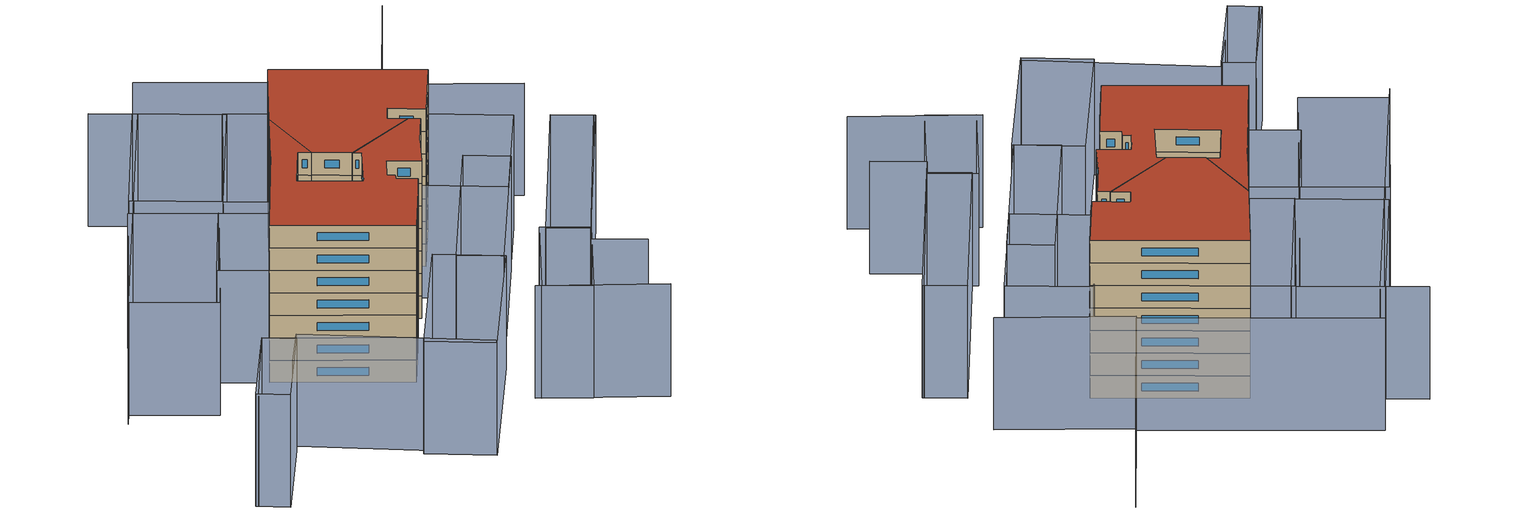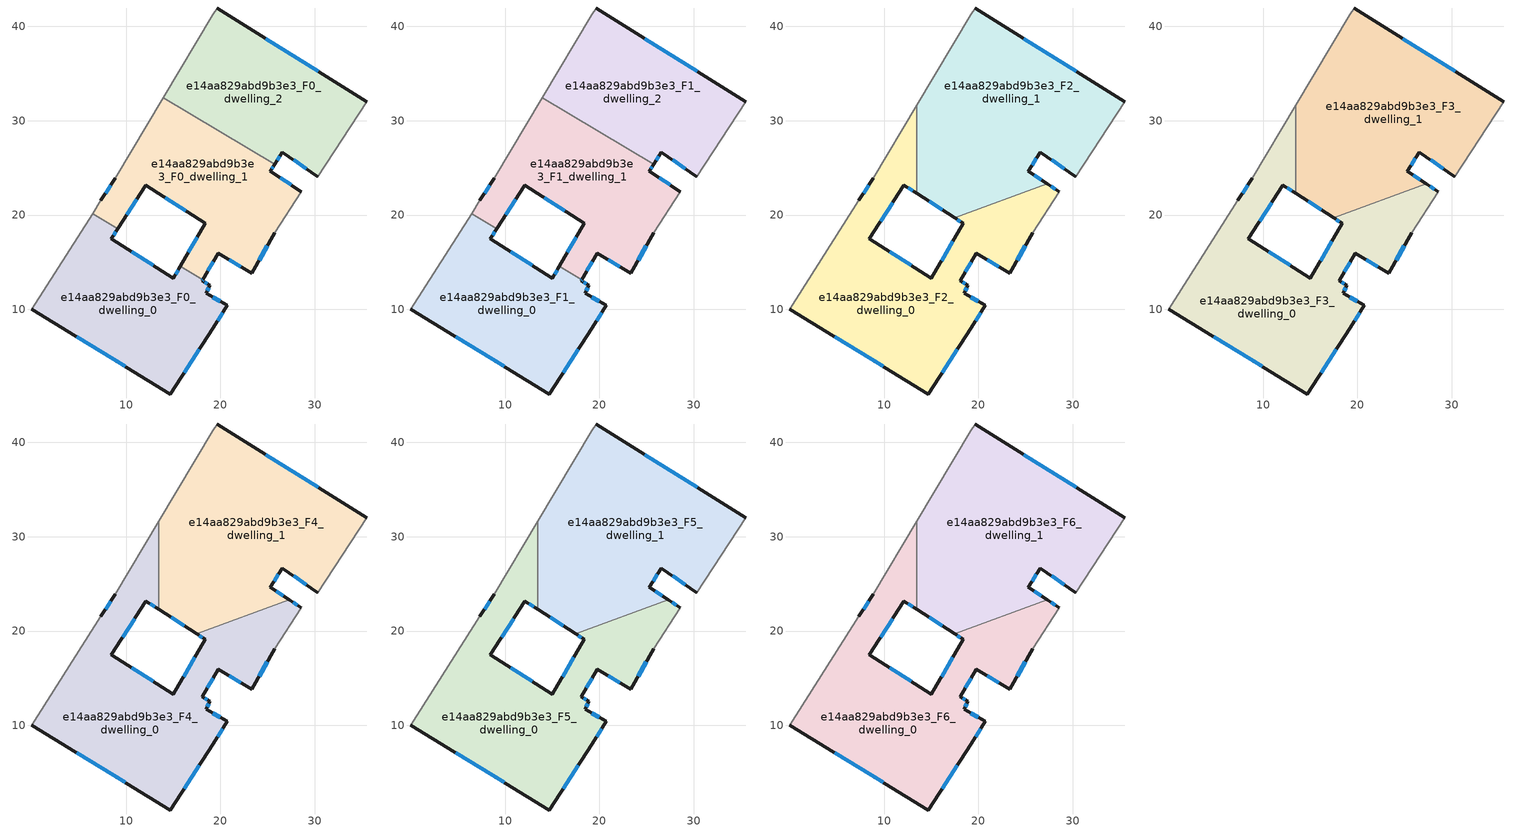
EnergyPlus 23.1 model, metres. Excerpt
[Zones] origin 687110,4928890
e14aa829abd9b3e3_F0_dwelling_0
 floor ground (EU_floor_Construction): 18.13,13.16 18.06,13.04 18.89,12.58 18.47,11.72 20.72,10.43 19.22,8.04 14.7,1.04 0.01,10.03 6.45,20.16 9.13,18.55 8.45,17.51 14.99,13.28 15.75,14.58 z0
 wall outside (EU_wall_Construction): 0.01,10.03 14.7,1.04 19.22,8.04 20.72,10.43 18.47,11.72 18.89,12.58 18.06,13.04 18.13,13.16 / 15.75,14.58 14.99,13.28 8.45,17.51 9.13,18.55 z0:3
 wall adiabatic (EU_wall_Construction): 6.45,20.16 0.01,10.03 z0:3
 wall to e14aa829abd9b3e3_F0_dwelling_1 (EU_wall_Construction): 9.13,18.55 6.45,20.16 / 18.13,13.16 15.75,14.59 z0:3
 window (EU_Window_Construction): 19.99,10.85 19.21,11.3 / 19.71,8.82 20.24,9.65 / 16.17,3.32 17.76,5.76 / 4.79,7.11 9.92,3.96 / 8.67,17.85 8.91,18.21 / 12.87,14.65 10.58,16.13 / 15.51,14.16 15.24,13.7 / 18.08,13.08 18.1,13.12 / 18.62,12.73 18.32,12.89 / 18.61,12 18.75,12.3 z0.98:2.02
e14aa829abd9b3e3_F0_dwelling_1
 floor ground (EU_floor_Construction): 25.74,25.38 25.28,24.64 28.56,22.49 25.74,18.15 23.32,13.81 19.78,15.96 18.13,13.16 15.75,14.58 18.39,19.12 12.1,23.17 9.13,18.55 6.45,20.16 7.33,21.55 8.86,23.92 13.96,32.43 z0
 wall outside (EU_wall_Construction): 18.13,13.16 19.78,15.96 23.32,13.81 25.74,18.15 / 9.13,18.55 12.1,23.17 18.39,19.12 15.75,14.58 / 8.86,23.92 7.33,21.55 / 28.56,22.49 25.28,24.64 25.74,25.38 z0:3
 wall adiabatic (EU_wall_Construction): 7.33,21.55 6.45,20.16 / 13.96,32.43 8.86,23.92 / 25.74,18.15 28.56,22.49 z0:3
 wall to e14aa829abd9b3e3_F0_dwelling_2 (EU_wall_Construction): 25.74,25.38 13.96,32.43 z0:3
 window (EU_Window_Construction): 24.11,15.22 24.96,16.74 / 20.93,15.26 22.17,14.51 / 18.66,14.07 19.24,15.05 / 17.53,17.64 16.61,16.06 / 14.15,21.85 16.34,20.44 / 10.1,20.05 11.14,21.67 / 8.37,23.15 7.83,22.32 / 25.42,24.88 25.59,25.14 / 27.49,23.19 26.34,23.94 z0.98:2.02
e14aa829abd9b3e3_F0_dwelling_2
 floor ground (EU_floor_Construction): 35.51,32 30.31,24.08 26.55,26.68 25.74,25.38 13.96,32.43 19.2,41.2 19.66,41.94 z0
 wall outside (EU_wall_Construction): 35.51,32 19.66,41.94 / 25.74,25.38 26.55,26.68 30.31,24.08 z0:3
 wall adiabatic (EU_wall_Construction): 19.66,41.94 19.2,41.2 13.96,32.43 / 30.31,24.08 35.51,32 z0:3
 window (EU_Window_Construction): 30.35,35.23 24.81,38.71 / 27.77,25.83 29.08,24.92 / 26,25.8 26.28,26.26 z0.98:2.02
e14aa829abd9b3e3_F1_dwelling_0
 floor to e14aa829abd9b3e3_F0_dwelling_0 (EU_floor_Construction): 18.13,13.16 18.05,13.04 18.88,12.58 18.47,11.72 20.72,10.43 19.22,8.04 14.7,1.04 0,10.03 6.45,20.16 9.13,18.55 8.45,17.51 14.99,13.28 15.75,14.58 z3
 wall outside (EU_wall_Construction): 0.01,10.03 14.7,1.04 19.22,8.04 20.72,10.43 18.47,11.72 18.89,12.58 18.06,13.04 18.13,13.16 / 15.75,14.58 14.99,13.28 8.45,17.51 9.13,18.55 z3:6
 wall adiabatic (EU_wall_Construction): 6.45,20.16 0.01,10.03 z3:6
 wall to e14aa829abd9b3e3_F1_dwelling_1 (EU_wall_Construction): 9.13,18.55 6.45,20.16 / 18.13,13.16 15.75,14.59 z3:6
 window (EU_Window_Construction): 19.99,10.85 19.21,11.3 / 19.71,8.82 20.24,9.65 / 16.17,3.32 17.76,5.76 / 4.79,7.11 9.92,3.96 / 8.67,17.85 8.91,18.21 / 12.87,14.65 10.58,16.13 / 15.51,14.16 15.24,13.7 / 18.08,13.08 18.1,13.12 / 18.62,12.73 18.32,12.89 / 18.61,12 18.75,12.3 z3.98:5.02
e14aa829abd9b3e3_F1_dwelling_1
 floor to e14aa829abd9b3e3_F0_dwelling_1 (EU_floor_Construction): 25.74,25.38 25.27,24.64 28.55,22.49 25.74,18.15 23.32,13.81 19.77,15.96 18.13,13.16 15.75,14.58 18.38,19.12 12.1,23.17 9.13,18.55 6.45,20.16 7.33,21.55 8.86,23.92 13.96,32.43 z3
 wall outside (EU_wall_Construction): 18.13,13.16 19.78,15.96 23.32,13.81 25.74,18.15 / 9.13,18.55 12.1,23.17 18.39,19.12 15.75,14.58 / 8.86,23.92 7.33,21.55 / 28.56,22.49 25.28,24.64 25.74,25.38 z3:6
 wall adiabatic (EU_wall_Construction): 7.33,21.55 6.45,20.16 / 13.96,32.43 8.86,23.92 / 25.74,18.15 28.56,22.49 z3:6
 wall to e14aa829abd9b3e3_F1_dwelling_2 (EU_wall_Construction): 25.74,25.38 13.96,32.43 z3:6
 window (EU_Window_Construction): 24.11,15.22 24.96,16.74 / 20.93,15.26 22.17,14.51 / 18.66,14.07 19.24,15.05 / 17.53,17.64 16.61,16.06 / 14.15,21.85 16.34,20.44 / 10.1,20.05 11.14,21.67 / 8.37,23.15 7.83,22.32 / 25.42,24.88 25.59,25.14 / 27.49,23.19 26.34,23.94 z3.98:5.02
e14aa829abd9b3e3_F1_dwelling_2
 floor to e14aa829abd9b3e3_F0_dwelling_2 (EU_floor_Construction): 35.5,32 30.3,24.08 26.54,26.68 25.74,25.38 13.96,32.43 19.2,41.2 19.65,41.94 z3
 wall outside (EU_wall_Construction): 35.51,32 19.66,41.94 / 25.74,25.38 26.55,26.68 30.31,24.08 z3:6
 wall adiabatic (EU_wall_Construction): 19.66,41.94 19.2,41.2 13.96,32.43 / 30.31,24.08 35.51,32 z3:6
 window (EU_Window_Construction): 30.35,35.23 24.81,38.71 / 27.77,25.83 29.08,24.92 / 26,25.8 26.28,26.26 z3.98:5.02
e14aa829abd9b3e3_F2_dwelling_0
 floor to e14aa829abd9b3e3_F1_dwelling_0 (EU_floor_Construction): 18.13,13.16 18.05,13.04 18.88,12.58 18.47,11.72 20.72,10.43 19.22,8.04 14.7,1.04 0,10.03 6.45,20.16 9.13,18.55 8.45,17.51 14.99,13.28 15.75,14.58 z6
 floor to e14aa829abd9b3e3_F1_dwelling_1 (EU_floor_Construction): 13.47,31.62 13.47,22.29 12.1,23.17 9.13,18.55 6.45,20.16 7.33,21.55 8.86,23.92 z6; 28.55,22.49 25.74,18.15 23.32,13.81 19.77,15.96 18.13,13.16 15.75,14.58 18.38,19.12 17.47,19.71 27.3,23.31 z6
 wall outside (EU_wall_Construction): 0.01,10.03 14.7,1.04 19.22,8.04 20.72,10.43 18.47,11.72 18.89,12.58 18.06,13.04 19.78,15.96 23.32,13.81 25.74,18.15 / 8.86,23.92 7.33,21.55 / 17.47,19.71 18.39,19.12 14.99,13.28 8.45,17.51 12.1,23.17 13.47,22.29 / 28.56,22.49 27.3,23.31 z6:9
 wall adiabatic (EU_wall_Construction): 7.33,21.55 0.01,10.03 / 13.47,31.62 8.86,23.92 / 25.74,18.15 28.56,22.49 z6:9
 wall to e14aa829abd9b3e3_F2_dwelling_1 (EU_wall_Construction): 13.47,22.29 13.47,31.62 / 27.3,23.31 17.47,19.71 z6:9
 window (EU_Window_Construction): 24.11,15.22 24.96,16.74 / 20.93,15.26 22.17,14.51 / 18.61,13.99 19.22,15.01 / 18.62,12.73 18.32,12.89 / 18.61,12 18.75,12.3 / 19.99,10.85 19.21,11.3 / 19.71,8.82 20.24,9.65 / 16.17,3.32 17.76,5.76 / 4.79,7.11 9.92,3.96 / 8.37,23.15 7.83,22.32 / 12.55,22.88 13.03,22.57 / 9.64,19.35 10.92,21.33 / 12.87,14.65 10.58,16.13 / 17.28,17.22 16.1,15.18 / 17.77,19.52 18.09,19.31 / 28.15,22.76 27.71,23.04 z6.98:8.02
e14aa829abd9b3e3_F2_dwelling_1
 floor to e14aa829abd9b3e3_F1_dwelling_1 (EU_floor_Construction): 25.74,25.38 25.27,24.64 27.3,23.31 17.47,19.71 13.47,22.29 13.47,31.62 13.96,32.43 z6
 floor to e14aa829abd9b3e3_F1_dwelling_2 (EU_floor_Construction): 35.5,32 30.3,24.08 26.54,26.68 25.74,25.38 13.96,32.43 19.2,41.2 19.65,41.94 z6
 wall outside (EU_wall_Construction): 27.3,23.31 25.28,24.64 26.55,26.68 30.31,24.08 / 13.47,22.29 17.47,19.71 / 35.51,32 19.66,41.94 z6:9
 wall adiabatic (EU_wall_Construction): 19.66,41.94 19.2,41.2 13.47,31.62 / 30.31,24.08 35.51,32 z6:9
 window (EU_Window_Construction): 25.69,25.3 26.13,26.02 / 26.64,23.74 25.93,24.21 / 14.77,21.45 16.17,20.55 / 30.35,35.23 24.81,38.71 / 27.77,25.83 29.08,24.92 z6.98:8.02
e14aa829abd9b3e3_F3_dwelling_0
 floor to e14aa829abd9b3e3_F2_dwelling_0 (EU_floor_Construction): 27.3,23.31 28.55,22.49 25.74,18.15 23.32,13.81 19.77,15.96 18.05,13.04 18.88,12.58 18.47,11.72 20.72,10.43 19.22,8.04 14.7,1.04 0,10.03 7.33,21.55 8.86,23.92 13.47,31.62 13.47,22.29 12.1,23.17 8.45,17.51 14.99,13.28 18.38,19.12 17.47,19.71 z9
 wall outside (EU_wall_Construction): 0.01,10.03 14.7,1.04 19.22,8.04 20.72,10.43 18.47,11.72 18.89,12.58 18.06,13.04 19.78,15.96 23.32,13.81 25.74,18.15 / 8.86,23.92 7.33,21.55 / 17.47,19.71 18.39,19.12 14.99,13.28 8.45,17.51 12.1,23.17 13.47,22.29 / 28.56,22.49 27.3,23.31 z9:12
 wall adiabatic (EU_wall_Construction): 7.33,21.55 0.01,10.03 / 13.47,31.62 8.86,23.92 / 25.74,18.15 28.56,22.49 z9:12
 wall to e14aa829abd9b3e3_F3_dwelling_1 (EU_wall_Construction): 13.47,22.29 13.47,31.62 / 27.3,23.31 17.47,19.71 z9:12
 window (EU_Window_Construction): 24.11,15.22 24.96,16.74 / 20.93,15.26 22.17,14.51 / 18.61,13.99 19.22,15.01 / 18.62,12.73 18.32,12.89 / 18.61,12 18.75,12.3 / 19.99,10.85 19.21,11.3 / 19.71,8.82 20.24,9.65 / 16.17,3.32 17.76,5.76 / 4.79,7.11 9.92,3.96 / 8.37,23.15 7.83,22.32 / 12.55,22.88 13.03,22.57 / 9.64,19.35 10.92,21.33 / 12.87,14.65 10.58,16.13 / 17.28,17.22 16.1,15.18 / 17.77,19.52 18.09,19.31 / 28.15,22.76 27.71,23.04 z9.98:11.02
e14aa829abd9b3e3_F3_dwelling_1
 floor to e14aa829abd9b3e3_F2_dwelling_1 (EU_floor_Construction): 35.5,32 30.3,24.08 26.54,26.68 25.27,24.64 27.3,23.31 17.47,19.71 13.47,22.29 13.47,31.62 19.2,41.2 19.65,41.94 z9
 wall outside (EU_wall_Construction): 27.3,23.31 25.28,24.64 26.55,26.68 30.31,24.08 / 13.47,22.29 17.47,19.71 / 35.51,32 19.66,41.94 z9:12
 wall adiabatic (EU_wall_Construction): 19.66,41.94 19.2,41.2 13.47,31.62 / 30.31,24.08 35.51,32 z9:12
 window (EU_Window_Construction): 25.69,25.3 26.13,26.02 / 26.64,23.74 25.93,24.21 / 14.77,21.45 16.17,20.55 / 30.35,35.23 24.81,38.71 / 27.77,25.83 29.08,24.92 z9.98:11.02
e14aa829abd9b3e3_F4_dwelling_0
 floor to e14aa829abd9b3e3_F3_dwelling_0 (EU_floor_Construction): 27.3,23.31 28.55,22.49 25.74,18.15 23.32,13.81 19.77,15.96 18.05,13.04 18.88,12.58 18.47,11.72 20.72,10.43 19.22,8.04 14.7,1.04 0,10.03 7.33,21.55 8.86,23.92 13.47,31.62 13.47,22.29 12.1,23.17 8.45,17.51 14.99,13.28 18.38,19.12 17.47,19.71 z12
 wall outside (EU_wall_Construction): 0.01,10.03 14.7,1.04 19.22,8.04 20.72,10.43 18.47,11.72 18.89,12.58 18.06,13.04 19.78,15.96 23.32,13.81 25.74,18.15 / 8.86,23.92 7.33,21.55 / 17.47,19.71 18.39,19.12 14.99,13.28 8.45,17.51 12.1,23.17 13.47,22.29 / 28.56,22.49 27.3,23.31 z12:15
 wall adiabatic (EU_wall_Construction): 7.33,21.55 0.01,10.03 / 13.47,31.62 8.86,23.92 / 25.74,18.15 28.56,22.49 z12:15
 wall to e14aa829abd9b3e3_F4_dwelling_1 (EU_wall_Construction): 13.47,22.29 13.47,31.62 / 27.3,23.31 17.47,19.71 z12:15
 window (EU_Window_Construction): 24.11,15.22 24.96,16.74 / 20.93,15.26 22.17,14.51 / 18.61,13.99 19.22,15.01 / 18.62,12.73 18.32,12.89 / 18.61,12 18.75,12.3 / 19.99,10.85 19.21,11.3 / 19.71,8.82 20.24,9.65 / 16.17,3.32 17.76,5.76 / 4.79,7.11 9.92,3.96 / 8.37,23.15 7.83,22.32 / 12.55,22.88 13.03,22.57 / 9.64,19.35 10.92,21.33 / 12.87,14.65 10.58,16.13 / 17.28,17.22 16.1,15.18 / 17.77,19.52 18.09,19.31 / 28.15,22.76 27.71,23.04 z12.98:14.02
e14aa829abd9b3e3_F4_dwelling_1
 floor to e14aa829abd9b3e3_F3_dwelling_1 (EU_floor_Construction): 35.5,32 30.3,24.08 26.54,26.68 25.27,24.64 27.3,23.31 17.47,19.71 13.47,22.29 13.47,31.62 19.2,41.2 19.65,41.94 z12
 wall outside (EU_wall_Construction): 27.3,23.31 25.28,24.64 26.55,26.68 30.31,24.08 / 13.47,22.29 17.47,19.71 / 35.51,32 19.66,41.94 z12:15
 wall adiabatic (EU_wall_Construction): 19.66,41.94 19.2,41.2 13.47,31.62 / 30.31,24.08 35.51,32 z12:15
 window (EU_Window_Construction): 25.69,25.3 26.13,26.02 / 26.64,23.74 25.93,24.21 / 14.77,21.45 16.17,20.55 / 30.35,35.23 24.81,38.71 / 27.77,25.83 29.08,24.92 z12.98:14.02
e14aa829abd9b3e3_F5_dwelling_0
 floor to e14aa829abd9b3e3_F4_dwelling_0 (EU_floor_Construction): 27.3,23.31 28.55,22.49 25.74,18.15 23.32,13.81 19.77,15.96 18.05,13.04 18.88,12.58 18.47,11.72 20.72,10.43 19.22,8.04 14.7,1.04 0,10.03 7.33,21.55 8.86,23.92 13.47,31.62 13.47,22.29 12.1,23.17 8.45,17.51 14.99,13.28 18.38,19.12 17.47,19.71 z15
 wall outside (EU_wall_Construction): 0.01,10.03 14.7,1.04 19.22,8.04 20.72,10.43 18.47,11.72 18.89,12.58 18.06,13.04 19.78,15.96 23.32,13.81 25.74,18.15 / 8.86,23.92 7.33,21.55 / 17.47,19.71 18.39,19.12 14.99,13.28 8.45,17.51 12.1,23.17 13.47,22.29 / 28.56,22.49 27.3,23.31 z15:18
 wall adiabatic (EU_wall_Construction): 7.33,21.55 0.01,10.03 / 13.47,31.62 8.86,23.92 / 25.74,18.15 28.56,22.49 z15:18
 wall to e14aa829abd9b3e3_F5_dwelling_1 (EU_wall_Construction): 13.47,22.29 13.47,31.62 / 27.3,23.31 17.47,19.71 z15:18
 window (EU_Window_Construction): 24.11,15.22 24.96,16.74 / 20.93,15.26 22.17,14.51 / 18.61,13.99 19.22,15.01 / 18.62,12.73 18.32,12.89 / 18.61,12 18.75,12.3 / 19.99,10.85 19.21,11.3 / 19.71,8.82 20.24,9.65 / 16.17,3.32 17.76,5.76 / 4.79,7.11 9.92,3.96 / 8.37,23.15 7.83,22.32 / 12.55,22.88 13.03,22.57 / 9.64,19.35 10.92,21.33 / 12.87,14.65 10.58,16.13 / 17.28,17.22 16.1,15.18 / 17.77,19.52 18.09,19.31 / 28.15,22.76 27.71,23.04 z15.98:17.02
e14aa829abd9b3e3_F5_dwelling_1
 floor to e14aa829abd9b3e3_F4_dwelling_1 (EU_floor_Construction): 35.5,32 30.3,24.08 26.54,26.68 25.27,24.64 27.3,23.31 17.47,19.71 13.47,22.29 13.47,31.62 19.2,41.2 19.65,41.94 z15
 wall outside (EU_wall_Construction): 27.3,23.31 25.28,24.64 26.55,26.68 30.31,24.08 / 13.47,22.29 17.47,19.71 / 35.51,32 19.66,41.94 z15:18
 wall adiabatic (EU_wall_Construction): 19.66,41.94 19.2,41.2 13.47,31.62 / 30.31,24.08 35.51,32 z15:18
 window (EU_Window_Construction): 25.69,25.3 26.13,26.02 / 26.64,23.74 25.93,24.21 / 14.77,21.45 16.17,20.55 / 30.35,35.23 24.81,38.71 / 27.77,25.83 29.08,24.92 z15.98:17.02
e14aa829abd9b3e3_F6_dwelling_0
 floor to e14aa829abd9b3e3_F5_dwelling_0 (EU_floor_Construction): 27.3,23.31 28.55,22.49 25.74,18.15 23.32,13.81 19.77,15.96 18.05,13.04 18.88,12.58 18.47,11.72 20.72,10.43 19.22,8.04 14.7,1.04 0,10.03 7.33,21.55 8.86,23.92 13.47,31.62 13.47,22.29 12.1,23.17 8.45,17.51 14.99,13.28 18.38,19.12 17.47,19.71 z18
 wall outside (EU_wall_Construction): 0.01,10.03 14.7,1.04 19.22,8.04 20.72,10.43 18.47,11.72 18.89,12.58 18.06,13.04 19.78,15.96 23.32,13.81 25.74,18.15 / 8.86,23.92 7.33,21.55 / 17.47,19.71 18.39,19.12 14.99,13.28 8.45,17.51 12.1,23.17 13.47,22.29 / 28.56,22.49 27.3,23.31 z18:21
 wall adiabatic (EU_wall_Construction): 7.33,21.55 0.01,10.03 / 13.47,31.62 8.86,23.92 / 25.74,18.15 28.56,22.49 z18:21
 wall to e14aa829abd9b3e3_F6_dwelling_1 (EU_wall_Construction): 13.47,22.29 13.47,31.62 / 27.3,23.31 17.47,19.71 z18:21
 window (EU_Window_Construction): 24.11,15.22 24.96,16.74 / 20.93,15.26 22.17,14.51 / 18.61,13.99 19.22,15.01 / 18.62,12.73 18.32,12.89 / 18.61,12 18.75,12.3 / 19.99,10.85 19.21,11.3 / 19.71,8.82 20.24,9.65 / 16.17,3.32 17.76,5.76 / 4.79,7.11 9.92,3.96 / 8.37,23.15 7.83,22.32 / 12.55,22.88 13.03,22.57 / 9.64,19.35 10.92,21.33 / 12.87,14.65 10.58,16.13 / 17.28,17.22 16.1,15.18 / 17.77,19.52 18.09,19.31 / 28.15,22.76 27.71,23.04 z18.98:20.02
 roof outside (EU_roof_Construction): 19.22,8.04 20.72,10.43 18.47,11.72 18.89,12.58 18.06,13.04 19.78,15.96 23.32,13.81 25.74,18.15 28.56,22.49 27.3,23.31 17.47,19.71 18.39,19.12 14.99,13.28 8.45,17.51 12.1,23.17 13.47,22.29 13.47,31.62 8.86,23.92 7.33,21.55 0.01,10.03 14.7,1.04 z21
e14aa829abd9b3e3_F6_dwelling_1
 floor to e14aa829abd9b3e3_F5_dwelling_1 (EU_floor_Construction): 35.5,32 30.3,24.08 26.54,26.68 25.27,24.64 27.3,23.31 17.47,19.71 13.47,22.29 13.47,31.62 19.2,41.2 19.65,41.94 z18
 wall outside (EU_wall_Construction): 27.3,23.31 25.28,24.64 26.55,26.68 30.31,24.08 / 13.47,22.29 17.47,19.71 / 35.51,32 19.66,41.94 z18:21
 wall adiabatic (EU_wall_Construction): 19.66,41.94 19.2,41.2 13.47,31.62 / 30.31,24.08 35.51,32 z18:21
 window (EU_Window_Construction): 25.69,25.3 26.13,26.02 / 26.64,23.74 25.93,24.21 / 14.77,21.45 16.17,20.55 / 30.35,35.23 24.81,38.71 / 27.77,25.83 29.08,24.92 z18.98:20.02
 roof outside (EU_roof_Construction): 30.31,24.08 35.51,32 19.66,41.94 19.2,41.2 13.47,31.62 13.47,22.29 17.47,19.71 27.3,23.31 25.28,24.64 26.55,26.68 z21
shading: 41.54,-6.91 35.9,-3.32 / 35.9,-3.32 51.83,21.69 / 49.08,32.57 34.79,41.15 / 24.44,-9.42 38.1,-17.37 / -9.08,-9.78 -5.36,-4.59 / -5.36,-4.59 13.64,-18.24 / -9.54,-3.63 -16.57,-14.34 / 1.99,53.14 6.79,50.01 / 6.79,50.01 -19.18,10.24 / 44.77,57.04 34.95,41.38 / 34.95,41.38 10.33,56.81 / 47.57,24.46 52.04,21.56 / 52.04,21.56 37.29,-1.13 / 37.29,-1.13 32.83,1.77 / 32.83,1.77 47.57,24.46 / 43.96,26.69 34.39,12.37 / 34.39,12.37 25.68,18.19 / 25.68,18.19 35.25,32.51 / 35.25,32.51 43.96,26.69 / -16.95,-14.25 -9.24,-3.2 / -9.24,-3.2 -5.88,-5.54 / -5.88,-5.54 -13.6,-16.6 / -13.6,-16.6 -16.95,-14.25 / 6.35,-13.89 18.22,3.32 / 18.22,3.32 25.31,-1.57 / 25.31,-1.57 13.45,-18.78 / 13.45,-18.78 6.35,-13.89 / 37.44,-0.9 30.26,-12.99 / 30.26,-12.99 25.03,-9.88 / 25.03,-9.88 32.22,2.21 / 32.22,2.21 37.44,-0.9 / 38.48,18.49 25.16,-1.47 / 25.16,-1.47 20.5,1.64 / 20.5,1.64 33.82,21.6 / 33.82,21.6 38.48,18.49 / 7.33,21.55 0,10.03 / 0,10.03 -5.15,13.31 / -5.15,13.31 2.18,24.83 / 2.18,24.83 7.33,21.55 / -17.98,12.07 -6.77,30.33 / -6.77,30.33 2.28,24.77 / 2.28,24.77 -8.93,6.51 / -8.93,6.51 -17.98,12.07 / 4.15,26.81 15.15,44.76 / 15.15,44.76 19.87,41.87 / 19.87,41.87 8.86,23.92 / 8.86,23.92 4.15,26.81 / 4.22,26.93 -5.02,32.91 / -5.02,32.91 6.34,50.46 / 6.34,50.46 15.58,44.48 / 15.58,44.48 4.22,26.93 z0:15
[Building]
EU S2 Campaign: North Axis=0; Terrain=City; Solar Distribution=FullExterior
[Site:Location]
Bologna: Latitude=44.5; Longitude=11.25; Time Zone=1; Elevation=37
[SizingPeriod:WeatherFileDays]
AnnualSizingPeriod: Begin Month=1; Begin Day of Month=1; End Month=12; End Day of Month=31; Day of Week for Start Day=Monday; Use Weather File Daylight Saving Period=No; Use Weather File Rain and Snow Indicators=No
[MATERIAL]
EU_InternalMass_Material: Roughness=MediumRough; Thickness=0.1; Conductivity=1; Density=1800; Specific Heat=900; Thermal Absorptance=0.9; Solar Absorptance=0.7; Visible Absorptance=0.7
[MATERIAL:NOMASS] Roughness=MediumRough; Thermal Absorptance=0.9; Solar Absorptance=0.7; Visible Absorptance=0.7
Name | Thermal Resistance
EU_wall_NoMass | 0.905828
EU_roof_NoMass | 0.37593
EU_floor_NoMass | 0.67114
[WINDOWMATERIAL:SIMPLEGLAZINGSYSTEM]
EU_Window_SimpleGlazing: UFactor=4.52486; Solar Heat Gain Coefficient=0.85; Visible Transmittance=0.85
[CONSTRUCTION]
EU_wall_Construction: EU_wall_NoMass
EU_roof_Construction: EU_roof_NoMass
EU_floor_Construction: EU_floor_NoMass
EU_InternalMass_Construction: EU_InternalMass_Material
EU_Window_Construction: EU_Window_SimpleGlazing
[ZONE] Type=1; Multiplier=1; Ceiling Height=autocalculate; Floor Area=autocalculate; Part of Total Floor Area=Yes
Name | Volume
e14aa829abd9b3e3_F0_dwelling_0 | 585.167
e14aa829abd9b3e3_F1_dwelling_0 | 585.166
e14aa829abd9b3e3_F2_dwelling_0; e14aa829abd9b3e3_F3_dwelling_0; e14aa829abd9b3e3_F4_dwelling_0; e14aa829abd9b3e3_F5_dwelling_0; e14aa829abd9b3e3_F6_dwelling_0 | 877.452
e14aa829abd9b3e3_F0_dwelling_1; e14aa829abd9b3e3_F1_dwelling_1 | 585.174
e14aa829abd9b3e3_F2_dwelling_1 | 878.04
e14aa829abd9b3e3_F3_dwelling_1; e14aa829abd9b3e3_F4_dwelling_1; e14aa829abd9b3e3_F5_dwelling_1; e14aa829abd9b3e3_F6_dwelling_1 | 878.043
e14aa829abd9b3e3_F0_dwelling_2 | 585.163
e14aa829abd9b3e3_F1_dwelling_2 | 585.165
[INTERNALMASS] Construction=EU_InternalMass_Construction
Name | Zone or ZoneList | Surface Area
e14aa829abd9b3e3_F0_dwelling_0_EU_InternalMass | e14aa829abd9b3e3_F0_dwelling_0 | 195.055
e14aa829abd9b3e3_F0_dwelling_1_EU_InternalMass | e14aa829abd9b3e3_F0_dwelling_1 | 195.058
e14aa829abd9b3e3_F0_dwelling_2_EU_InternalMass | e14aa829abd9b3e3_F0_dwelling_2 | 195.055
e14aa829abd9b3e3_F1_dwelling_0_EU_InternalMass | e14aa829abd9b3e3_F1_dwelling_0 | 195.055
e14aa829abd9b3e3_F1_dwelling_1_EU_InternalMass | e14aa829abd9b3e3_F1_dwelling_1 | 195.058
e14aa829abd9b3e3_F1_dwelling_2_EU_InternalMass | e14aa829abd9b3e3_F1_dwelling_2 | 195.055
e14aa829abd9b3e3_F2_dwelling_0_EU_InternalMass | e14aa829abd9b3e3_F2_dwelling_0 | 292.485
e14aa829abd9b3e3_F2_dwelling_1_EU_InternalMass | e14aa829abd9b3e3_F2_dwelling_1 | 292.682
e14aa829abd9b3e3_F3_dwelling_0_EU_InternalMass | e14aa829abd9b3e3_F3_dwelling_0 | 292.485
e14aa829abd9b3e3_F3_dwelling_1_EU_InternalMass | e14aa829abd9b3e3_F3_dwelling_1 | 292.682
e14aa829abd9b3e3_F4_dwelling_0_EU_InternalMass | e14aa829abd9b3e3_F4_dwelling_0 | 292.485
e14aa829abd9b3e3_F4_dwelling_1_EU_InternalMass | e14aa829abd9b3e3_F4_dwelling_1 | 292.682
e14aa829abd9b3e3_F5_dwelling_0_EU_InternalMass | e14aa829abd9b3e3_F5_dwelling_0 | 292.485
e14aa829abd9b3e3_F5_dwelling_1_EU_InternalMass | e14aa829abd9b3e3_F5_dwelling_1 | 292.682
e14aa829abd9b3e3_F6_dwelling_0_EU_InternalMass | e14aa829abd9b3e3_F6_dwelling_0 | 292.485
e14aa829abd9b3e3_F6_dwelling_1_EU_InternalMass | e14aa829abd9b3e3_F6_dwelling_1 | 292.682
[OTHEREQUIPMENT] Fuel Type=Electricity; Design Level Calculation Method=Watts/Area; Power per Zone Floor Area=1; Fraction Latent=0; Fraction Radiant=0; Fraction Lost=0; Carbon Dioxide Generation Rate=0; EndUse Subcategory=EU_Step8_InternalGains
Name | Zone or ZoneList or Space or SpaceList | Schedule
EU_Step8_InternalGain_e14aa829abd9b3e3_F0_dwelling_0_f000 | e14aa829abd9b3e3_F0_dwelling_0 | EU_Step8_GainSchedule_e14aa829abd9b3e3_F0_dwelling_0_f000
EU_Step8_InternalGain_e14aa829abd9b3e3_F0_dwelling_1_f000 | e14aa829abd9b3e3_F0_dwelling_1 | EU_Step8_GainSchedule_e14aa829abd9b3e3_F0_dwelling_1_f000
EU_Step8_InternalGain_e14aa829abd9b3e3_F0_dwelling_2_f000 | e14aa829abd9b3e3_F0_dwelling_2 | EU_Step8_GainSchedule_e14aa829abd9b3e3_F0_dwelling_2_f000
EU_Step8_InternalGain_e14aa829abd9b3e3_F1_dwelling_0_f000 | e14aa829abd9b3e3_F1_dwelling_0 | EU_Step8_GainSchedule_e14aa829abd9b3e3_F1_dwelling_0_f000
EU_Step8_InternalGain_e14aa829abd9b3e3_F1_dwelling_1_f000 | e14aa829abd9b3e3_F1_dwelling_1 | EU_Step8_GainSchedule_e14aa829abd9b3e3_F1_dwelling_1_f000
EU_Step8_InternalGain_e14aa829abd9b3e3_F1_dwelling_2_f000 | e14aa829abd9b3e3_F1_dwelling_2 | EU_Step8_GainSchedule_e14aa829abd9b3e3_F1_dwelling_2_f000
EU_Step8_InternalGain_e14aa829abd9b3e3_F2_dwelling_0_f000 | e14aa829abd9b3e3_F2_dwelling_0 | EU_Step8_GainSchedule_e14aa829abd9b3e3_F2_dwelling_0_f000
EU_Step8_InternalGain_e14aa829abd9b3e3_F2_dwelling_1_f000 | e14aa829abd9b3e3_F2_dwelling_1 | EU_Step8_GainSchedule_e14aa829abd9b3e3_F2_dwelling_1_f000
EU_Step8_InternalGain_e14aa829abd9b3e3_F3_dwelling_0_f000 | e14aa829abd9b3e3_F3_dwelling_0 | EU_Step8_GainSchedule_e14aa829abd9b3e3_F3_dwelling_0_f000
EU_Step8_InternalGain_e14aa829abd9b3e3_F3_dwelling_1_f000 | e14aa829abd9b3e3_F3_dwelling_1 | EU_Step8_GainSchedule_e14aa829abd9b3e3_F3_dwelling_1_f000
EU_Step8_InternalGain_e14aa829abd9b3e3_F4_dwelling_0_f000 | e14aa829abd9b3e3_F4_dwelling_0 | EU_Step8_GainSchedule_e14aa829abd9b3e3_F4_dwelling_0_f000
EU_Step8_InternalGain_e14aa829abd9b3e3_F4_dwelling_1_f000 | e14aa829abd9b3e3_F4_dwelling_1 | EU_Step8_GainSchedule_e14aa829abd9b3e3_F4_dwelling_1_f000
EU_Step8_InternalGain_e14aa829abd9b3e3_F5_dwelling_0_f000 | e14aa829abd9b3e3_F5_dwelling_0 | EU_Step8_GainSchedule_e14aa829abd9b3e3_F5_dwelling_0_f000
EU_Step8_InternalGain_e14aa829abd9b3e3_F5_dwelling_1_f000 | e14aa829abd9b3e3_F5_dwelling_1 | EU_Step8_GainSchedule_e14aa829abd9b3e3_F5_dwelling_1_f000
EU_Step8_InternalGain_e14aa829abd9b3e3_F6_dwelling_0_f000 | e14aa829abd9b3e3_F6_dwelling_0 | EU_Step8_GainSchedule_e14aa829abd9b3e3_F6_dwelling_0_f000
EU_Step8_InternalGain_e14aa829abd9b3e3_F6_dwelling_1_f000 | e14aa829abd9b3e3_F6_dwelling_1 | EU_Step8_GainSchedule_e14aa829abd9b3e3_F6_dwelling_1_f000
[ZONEVENTILATION:DESIGNFLOWRATE] Schedule=EU_AlwaysOn; Design Flow Rate Calculation Method=AirChanges/Hour; Air Changes per Hour=0.73129; Ventilation Type=Natural; Fan Pressure Rise=0; Fan Total Efficiency=1; Constant Term Coefficient=1; Temperature Term Coefficient=0; Velocity Term Coefficient=0; Velocity Squared Term Coefficient=0; Minimum Indoor Temperature=-100; Maximum Indoor Temperature=100; Delta Temperature=-100; Minimum Outdoor Temperature=-100; Maximum Outdoor Temperature=100; Maximum Wind Speed=40
Name | Zone or ZoneList or Space or SpaceList
EU_ConstantAir_e14aa829abd9b3e3_F0_dwelling_0 | e14aa829abd9b3e3_F0_dwelling_0
EU_ConstantAir_e14aa829abd9b3e3_F0_dwelling_1 | e14aa829abd9b3e3_F0_dwelling_1
EU_ConstantAir_e14aa829abd9b3e3_F0_dwelling_2 | e14aa829abd9b3e3_F0_dwelling_2
EU_ConstantAir_e14aa829abd9b3e3_F1_dwelling_0 | e14aa829abd9b3e3_F1_dwelling_0
EU_ConstantAir_e14aa829abd9b3e3_F1_dwelling_1 | e14aa829abd9b3e3_F1_dwelling_1
EU_ConstantAir_e14aa829abd9b3e3_F1_dwelling_2 | e14aa829abd9b3e3_F1_dwelling_2
EU_ConstantAir_e14aa829abd9b3e3_F2_dwelling_0 | e14aa829abd9b3e3_F2_dwelling_0
EU_ConstantAir_e14aa829abd9b3e3_F2_dwelling_1 | e14aa829abd9b3e3_F2_dwelling_1
EU_ConstantAir_e14aa829abd9b3e3_F3_dwelling_0 | e14aa829abd9b3e3_F3_dwelling_0
EU_ConstantAir_e14aa829abd9b3e3_F3_dwelling_1 | e14aa829abd9b3e3_F3_dwelling_1
EU_ConstantAir_e14aa829abd9b3e3_F4_dwelling_0 | e14aa829abd9b3e3_F4_dwelling_0
EU_ConstantAir_e14aa829abd9b3e3_F4_dwelling_1 | e14aa829abd9b3e3_F4_dwelling_1
EU_ConstantAir_e14aa829abd9b3e3_F5_dwelling_0 | e14aa829abd9b3e3_F5_dwelling_0
EU_ConstantAir_e14aa829abd9b3e3_F5_dwelling_1 | e14aa829abd9b3e3_F5_dwelling_1
EU_ConstantAir_e14aa829abd9b3e3_F6_dwelling_0 | e14aa829abd9b3e3_F6_dwelling_0
EU_ConstantAir_e14aa829abd9b3e3_F6_dwelling_1 | e14aa829abd9b3e3_F6_dwelling_1
[HVACTEMPLATE:THERMOSTAT] Constant Heating Setpoint=20; Constant Cooling Setpoint=50
EU_HeatOnly_e14aa829abd9b3e3_F0_dwelling_0; EU_HeatOnly_e14aa829abd9b3e3_F0_dwelling_1; EU_HeatOnly_e14aa829abd9b3e3_F0_dwelling_2; EU_HeatOnly_e14aa829abd9b3e3_F1_dwelling_0; EU_HeatOnly_e14aa829abd9b3e3_F1_dwelling_1; EU_HeatOnly_e14aa829abd9b3e3_F1_dwelling_2; EU_HeatOnly_e14aa829abd9b3e3_F2_dwelling_0; EU_HeatOnly_e14aa829abd9b3e3_F2_dwelling_1; EU_HeatOnly_e14aa829abd9b3e3_F3_dwelling_0; EU_HeatOnly_e14aa829abd9b3e3_F3_dwelling_1; EU_HeatOnly_e14aa829abd9b3e3_F4_dwelling_0; EU_HeatOnly_e14aa829abd9b3e3_F4_dwelling_1; EU_HeatOnly_e14aa829abd9b3e3_F5_dwelling_0; EU_HeatOnly_e14aa829abd9b3e3_F5_dwelling_1; EU_HeatOnly_e14aa829abd9b3e3_F6_dwelling_0; EU_HeatOnly_e14aa829abd9b3e3_F6_dwelling_1
[HVACTEMPLATE:ZONE:IDEALLOADSAIRSYSTEM] System Availability Schedule=EU_AlwaysOn; Maximum Heating Supply Air Temperature=50; Minimum Cooling Supply Air Temperature=13; Maximum Heating Supply Air Humidity Ratio=0.0156; Minimum Cooling Supply Air Humidity Ratio=0.0077; Heating Limit=NoLimit; Cooling Limit=NoLimit; Heating Availability Schedule=EU_AlwaysOn; Cooling Availability Schedule=EU_CoolingOff; Dehumidification Control Type=ConstantSensibleHeatRatio; Cooling Sensible Heat Ratio=0.7; Dehumidification Setpoint=60; Humidification Control Type=None; Humidification Setpoint=30; Outdoor Air Method=None; Outdoor Air Flow Rate per Person=0.00944; Outdoor Air Flow Rate per Zone Floor Area=0; Outdoor Air Flow Rate per Zone=0; Demand Controlled Ventilation Type=None; Outdoor Air Economizer Type=NoEconomizer; Heat Recovery Type=None; Sensible Heat Recovery Effectiveness=0.7; Latent Heat Recovery Effectiveness=0.65
Name | Template Thermostat
e14aa829abd9b3e3_F0_dwelling_0 | EU_HeatOnly_e14aa829abd9b3e3_F0_dwelling_0
e14aa829abd9b3e3_F0_dwelling_1 | EU_HeatOnly_e14aa829abd9b3e3_F0_dwelling_1
e14aa829abd9b3e3_F0_dwelling_2 | EU_HeatOnly_e14aa829abd9b3e3_F0_dwelling_2
e14aa829abd9b3e3_F1_dwelling_0 | EU_HeatOnly_e14aa829abd9b3e3_F1_dwelling_0
e14aa829abd9b3e3_F1_dwelling_1 | EU_HeatOnly_e14aa829abd9b3e3_F1_dwelling_1
e14aa829abd9b3e3_F1_dwelling_2 | EU_HeatOnly_e14aa829abd9b3e3_F1_dwelling_2
e14aa829abd9b3e3_F2_dwelling_0 | EU_HeatOnly_e14aa829abd9b3e3_F2_dwelling_0
e14aa829abd9b3e3_F2_dwelling_1 | EU_HeatOnly_e14aa829abd9b3e3_F2_dwelling_1
e14aa829abd9b3e3_F3_dwelling_0 | EU_HeatOnly_e14aa829abd9b3e3_F3_dwelling_0
e14aa829abd9b3e3_F3_dwelling_1 | EU_HeatOnly_e14aa829abd9b3e3_F3_dwelling_1
e14aa829abd9b3e3_F4_dwelling_0 | EU_HeatOnly_e14aa829abd9b3e3_F4_dwelling_0
e14aa829abd9b3e3_F4_dwelling_1 | EU_HeatOnly_e14aa829abd9b3e3_F4_dwelling_1
e14aa829abd9b3e3_F5_dwelling_0 | EU_HeatOnly_e14aa829abd9b3e3_F5_dwelling_0
e14aa829abd9b3e3_F5_dwelling_1 | EU_HeatOnly_e14aa829abd9b3e3_F5_dwelling_1
e14aa829abd9b3e3_F6_dwelling_0 | EU_HeatOnly_e14aa829abd9b3e3_F6_dwelling_0
e14aa829abd9b3e3_F6_dwelling_1 | EU_HeatOnly_e14aa829abd9b3e3_F6_dwelling_1
[SIZING:ZONE] Zone Cooling Design Supply Air Temperature Input Method=SupplyAirTemperature; Zone Cooling Design Supply Air Temperature=13; Zone Heating Design Supply Air Temperature Input Method=SupplyAirTemperature; Zone Heating Design Supply Air Temperature=50; Zone Cooling Design Supply Air Humidity Ratio=0.008; Zone Heating Design Supply Air Humidity Ratio=0.008; Cooling Design Air Flow Method=DesignDay; Cooling Design Air Flow Rate=0; Cooling Minimum Air Flow per Zone Floor Area=0.000762; Cooling Minimum Air Flow=0; Cooling Minimum Air Flow Fraction=0.2; Heating Design Air Flow Method=DesignDay; Heating Design Air Flow Rate=0; Heating Maximum Air Flow per Zone Floor Area=0.002032; Heating Maximum Air Flow=0.141576; Heating Maximum Air Flow Fraction=0.3; Account for Dedicated Outdoor Air System=No; Dedicated Outdoor Air System Control Strategy=NeutralSupplyAir; Dedicated Outdoor Air Low Setpoint Temperature for Design=autosize; Dedicated Outdoor Air High Setpoint Temperature for Design=autosize; Zone Load Sizing Method=Sensible Load Only No Latent Load; Zone Latent Cooling Design Supply Air Humidity Ratio Input Method=HumidityRatioDifference; Zone Cooling Design Supply Air Humidity Ratio Difference=0.005; Zone Latent Heating Design Supply Air Humidity Ratio Input Method=HumidityRatioDifference; Zone Humidification Design Supply Air Humidity Ratio Difference=0.005
e14aa829abd9b3e3_F0_dwelling_0; e14aa829abd9b3e3_F0_dwelling_1; e14aa829abd9b3e3_F0_dwelling_2; e14aa829abd9b3e3_F1_dwelling_0; e14aa829abd9b3e3_F1_dwelling_1; e14aa829abd9b3e3_F1_dwelling_2; e14aa829abd9b3e3_F2_dwelling_0; e14aa829abd9b3e3_F2_dwelling_1; e14aa829abd9b3e3_F3_dwelling_0; e14aa829abd9b3e3_F3_dwelling_1; e14aa829abd9b3e3_F4_dwelling_0; e14aa829abd9b3e3_F4_dwelling_1; e14aa829abd9b3e3_F5_dwelling_0; e14aa829abd9b3e3_F5_dwelling_1; e14aa829abd9b3e3_F6_dwelling_0; e14aa829abd9b3e3_F6_dwelling_1
[SCHEDULE:CONSTANT]
Name | Hourly Value
EU_AlwaysOn | 1
EU_CoolingOff | 0
[SCHEDULE:FILE] Column Number=1; Rows to Skip at Top=0; Number of Hours of Data=8760; Column Separator=Comma; Interpolate to Timestep=No; Minutes per Item=60; Adjust Schedule for Daylight Savings=Yes
Name | File
EU_Step8_GainSchedule_e14aa829abd9b3e3_F0_dwelling_0_f000 | ../../schedules/e14aa829abd9b3e3/e14aa829abd9b3e3_F0_dwelling_0_f000_gain.csv
EU_Step8_GainSchedule_e14aa829abd9b3e3_F0_dwelling_1_f000 | ../../schedules/e14aa829abd9b3e3/e14aa829abd9b3e3_F0_dwelling_1_f000_gain.csv
EU_Step8_GainSchedule_e14aa829abd9b3e3_F0_dwelling_2_f000 | ../../schedules/e14aa829abd9b3e3/e14aa829abd9b3e3_F0_dwelling_2_f000_gain.csv
EU_Step8_GainSchedule_e14aa829abd9b3e3_F1_dwelling_0_f000 | ../../schedules/e14aa829abd9b3e3/e14aa829abd9b3e3_F1_dwelling_0_f000_gain.csv
EU_Step8_GainSchedule_e14aa829abd9b3e3_F1_dwelling_1_f000 | ../../schedules/e14aa829abd9b3e3/e14aa829abd9b3e3_F1_dwelling_1_f000_gain.csv
EU_Step8_GainSchedule_e14aa829abd9b3e3_F1_dwelling_2_f000 | ../../schedules/e14aa829abd9b3e3/e14aa829abd9b3e3_F1_dwelling_2_f000_gain.csv
EU_Step8_GainSchedule_e14aa829abd9b3e3_F2_dwelling_0_f000 | ../../schedules/e14aa829abd9b3e3/e14aa829abd9b3e3_F2_dwelling_0_f000_gain.csv
EU_Step8_GainSchedule_e14aa829abd9b3e3_F2_dwelling_1_f000 | ../../schedules/e14aa829abd9b3e3/e14aa829abd9b3e3_F2_dwelling_1_f000_gain.csv
EU_Step8_GainSchedule_e14aa829abd9b3e3_F3_dwelling_0_f000 | ../../schedules/e14aa829abd9b3e3/e14aa829abd9b3e3_F3_dwelling_0_f000_gain.csv
EU_Step8_GainSchedule_e14aa829abd9b3e3_F3_dwelling_1_f000 | ../../schedules/e14aa829abd9b3e3/e14aa829abd9b3e3_F3_dwelling_1_f000_gain.csv
EU_Step8_GainSchedule_e14aa829abd9b3e3_F4_dwelling_0_f000 | ../../schedules/e14aa829abd9b3e3/e14aa829abd9b3e3_F4_dwelling_0_f000_gain.csv
EU_Step8_GainSchedule_e14aa829abd9b3e3_F4_dwelling_1_f000 | ../../schedules/e14aa829abd9b3e3/e14aa829abd9b3e3_F4_dwelling_1_f000_gain.csv
EU_Step8_GainSchedule_e14aa829abd9b3e3_F5_dwelling_0_f000 | ../../schedules/e14aa829abd9b3e3/e14aa829abd9b3e3_F5_dwelling_0_f000_gain.csv
EU_Step8_GainSchedule_e14aa829abd9b3e3_F5_dwelling_1_f000 | ../../schedules/e14aa829abd9b3e3/e14aa829abd9b3e3_F5_dwelling_1_f000_gain.csv
EU_Step8_GainSchedule_e14aa829abd9b3e3_F6_dwelling_0_f000 | ../../schedules/e14aa829abd9b3e3/e14aa829abd9b3e3_F6_dwelling_0_f000_gain.csv
EU_Step8_GainSchedule_e14aa829abd9b3e3_F6_dwelling_1_f000 | ../../schedules/e14aa829abd9b3e3/e14aa829abd9b3e3_F6_dwelling_1_f000_gain.csv
